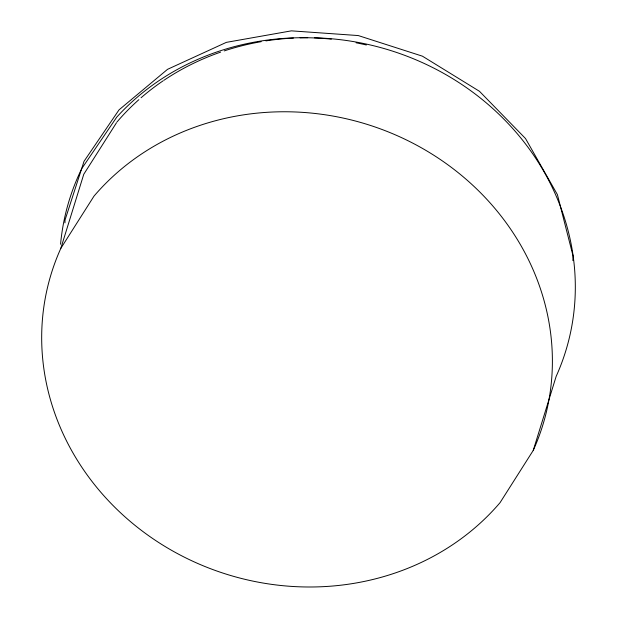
<?xml version="1.0" encoding="UTF-8"?>
<svg xmlns="http://www.w3.org/2000/svg" width="617" height="617" viewBox="0 0 617 617"><rect width="100%" height="100%" fill="white"/><g stroke="black" fill="none" stroke-linecap="round" stroke-linejoin="round"><path stroke-width="0.93" d="M64.955 222.891L65.032 220.022L84.043 161.284L119.012 109.88L167.554 69.32L226.354 42.365L291.409 30.85L358.284 35.562L422.429 56.178L479.463 91.293L525.507 138.524L557.413 194.633L573.023 255.816L572.885 260.59M314.431 37.799A257.166 235.663 17.2 0 1 556.164 376.362L533.235 450.418L500.071 502.639A257.166 235.663 17.2 0 1 169.991 549.415A257.166 235.663 17.2 0 1 60.836 248.335L83.765 174.279L116.443 122.829M60.836 248.335L94.008 196.113A257.166 235.663 17.2 0 1 424.087 149.345A257.166 235.663 17.2 0 1 533.235 450.418M60.559 244.216A258.091 236.504 17.2 0 1 81.814 168.51L116.775 117.107A258.091 236.504 17.2 0 1 331.337 39.141M356.048 42.781A258.091 236.504 17.2 0 1 366.359 44.979M116.929 122.058A257.166 235.663 17.2 0 1 138.879 99.669M141.046 97.771A257.166 235.663 17.2 0 1 163.143 80.819M163.929 80.287A257.166 235.663 17.2 0 1 220.655 52.113M224.226 50.91A257.166 235.663 17.2 0 1 261.192 41.671M265.935 40.884A257.166 235.663 17.2 0 1 293.437 38.061M300.078 37.799A257.166 235.663 17.2 0 1 307.721 37.706"/></g></svg>
